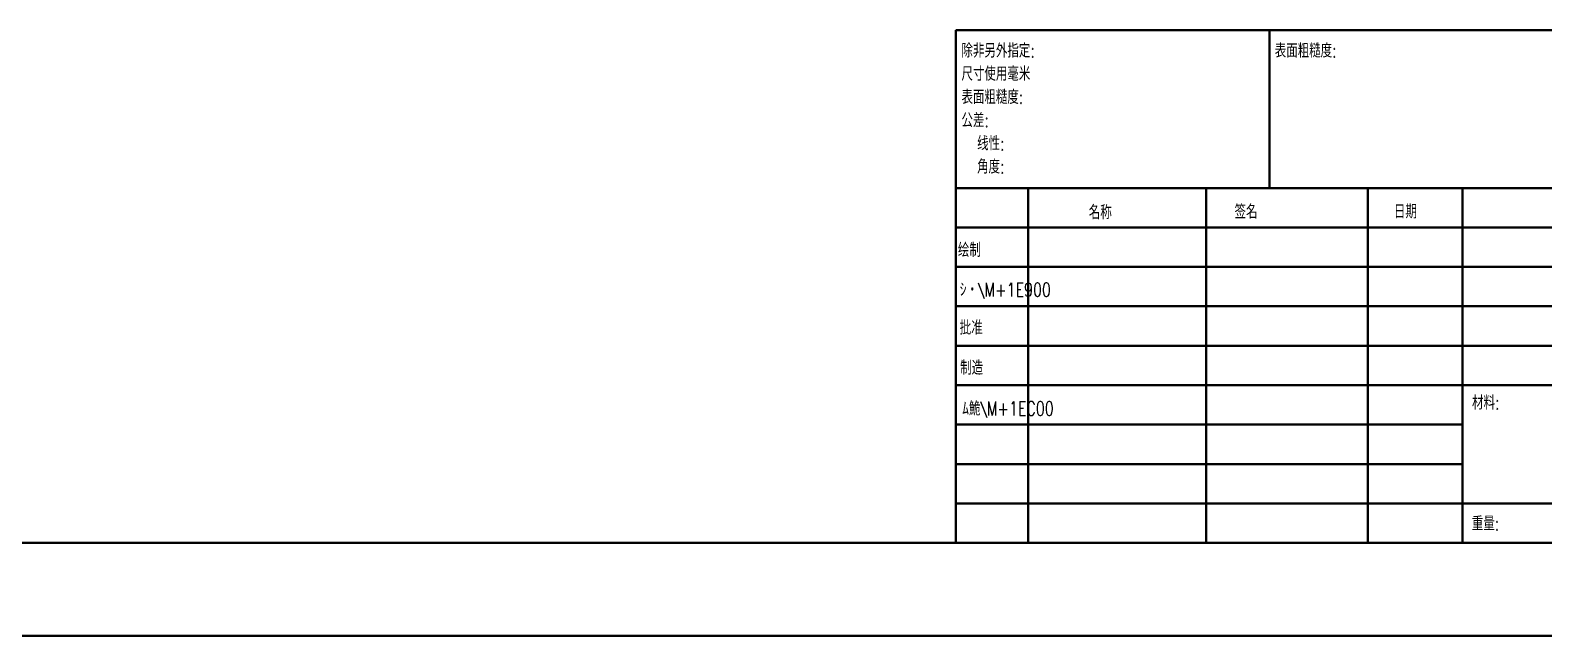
# Paper-space layout 'SW_Model_1' of a CAD drawing. Header units: millimetres. Extents: x 0 to 594, y 0 to 420.
# Drawn here: x 297.1 to 460.2, y 0.2 to 65.5 of the extents above; entities that cross this region are included whole.
import ezdxf

# ---------------------------------------------------------------- set-up
doc = ezdxf.new("R2010")
doc.units = ezdxf.units.MM
doc.layers.add('SLD-0', color=179, linetype='Continuous')
doc.styles.add('SLDTEXTSTYLE0', font='TXT', dxfattribs={"width": 0.75, "bigfont": 'bigfont'})

# ---------------------------------------------------------------- blocks, each defined once
blk = doc.blocks.new('SW_NOTE_1')
at = {"layer": 'SLD-0', "char_height": 0.75, "attachment_point": 1, "style": 'SLDTEXTSTYLE0'}
for s, insert in [('\\M+18F9C\\M+194F1另\\M+18A4F\\M+18E77\\M+192E8:', (0, 0.911)), ('\\M+18EDA\\M+190A1\\M+18E67\\M+19770\\M+19F7C\\M+195C4', (0, -0.339)), ('\\M+1955C\\M+196CA\\M+19165糙\\M+19378:', (0, -1.589)), ('\\M+18CF6\\M+18DB7:', (0, -2.839)), ('线\\M+190AB:', (0.844, -4.089)), ('\\M+18A70\\M+19378:', (0.844, -5.339))]:
    blk.add_mtext(s, dxfattribs=dict(at, insert=insert))

psp = doc.layouts.new('SW_Model_1')

# ---------------------------------------------------------------- linework, layer by layer
at = {"layer": 'SLD-0', "color": 179, "linetype": 'Continuous', "lineweight": 40}
for p, q in [((396.879, 65.465), (584.079, 65.465)), ((396.879, 65.465), (396.879, 10.215)), ((430.679, 48.465), (430.679, 65.465)), ((584.079, 48.465), (396.879, 48.465)), ((404.679, 48.465), (404.679, 10.215)), ((423.87, 48.465), (423.87, 10.215)), ((441.278, 48.465), (441.278, 10.215)), ((451.479, 10.215), (451.479, 48.465)), ((495.679, 44.215), (396.879, 44.215)), ((495.679, 39.965), (396.879, 39.965)), ((495.679, 35.715), (396.879, 35.715)), ((495.679, 31.465), (396.879, 31.465)), ((451.479, 27.215), (396.879, 27.215)), ((451.479, 27.215), (584.079, 27.215)), ((451.479, 22.965), (396.879, 22.965)), ((451.479, 18.715), (396.879, 18.715)), ((396.879, 14.465), (584.079, 14.465)), ((25.079, 10.215), (584.079, 10.215)), ((0.079, 0.215), (594.079, 0.215))]:
    psp.add_line(p, q, dxfattribs=at)

# ---------------------------------------------------------------- block references
at = {"color": 7, "linetype": 'Continuous', "xscale": 2, "yscale": 2, "zscale": 2}
psp.add_blockref('SW_NOTE_1', (397.473, 62.202), dxfattribs=at)

# ---------------------------------------------------------------- texts
at = {"layer": 'SLD-0', "color": 179, "attachment_point": 1, "style": 'SLDTEXTSTYLE0'}
for s, insert, char_height in [('\\M+1955C\\M+196CA\\M+19165糙\\M+19378:', (431.25, 64.022), 1.5), ('\\M+196BC\\M+18FCC', (411.201, 46.604), 1.5), ('签\\M+196BC', (426.912, 46.664), 1.5), ('\\M+193FA\\M+18AFA', (444.094, 46.679), 1.5), ('绘\\M+190A7', (397.091, 42.532), 1.5), ('\\M+100BC\\M+18145\\\\M+1E900', (397.289, 38.257), 1.5), ('\\M+194E1\\M+18F79', (397.281, 34.167), 1.5), ('\\M+190A7\\M+191A2', (397.334, 29.836), 1.5), ('\\M+18DDE\\M+197BF:', (452.525, 26.089), 1.5), ('\\M+100D1\\M+1E9BC\\\\M+1EC00', (397.548, 25.452), 1.5), ('\\M+18F64\\M+197CA:', (452.497, 13.052), 1.4986)]:
    psp.add_mtext(s, dxfattribs=dict(at, insert=insert, char_height=char_height))

doc.saveas('drawing.dxf')
